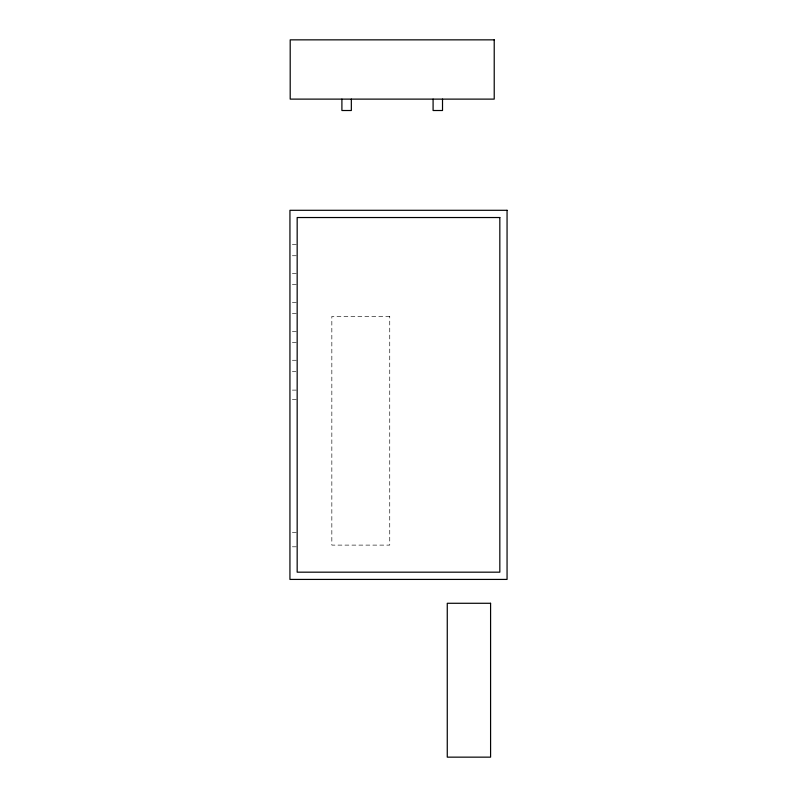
<?xml version="1.0" encoding="UTF-8"?>
<svg xmlns="http://www.w3.org/2000/svg" width="797" height="797" viewBox="0 0 797 797"><rect width="100%" height="100%" fill="white"/><g stroke="black" fill="none" stroke-linecap="round" stroke-linejoin="round"><path stroke-width="0.6" stroke-dasharray="3.98 2.99" d="M292.35 244.46L297.171 244.46M292.35 255.747L297.171 255.747M292.35 273.411L297.171 273.411M292.35 284.698L297.171 284.698M292.35 302.362L297.171 302.362M292.35 313.649L297.171 313.649M292.35 331.323L297.171 331.323M292.35 342.59L297.171 342.59M292.35 360.264L297.171 360.264M292.35 371.551L295.966 371.551M292.35 390.112L297.171 390.112M292.35 399.596L297.171 399.596M292.35 532.416L297.171 532.416M292.35 546.802L297.171 546.802M389.743 316.399L331.841 316.399L331.841 545.108L389.743 545.108L389.743 316.399"/><path stroke-width="1.2" d="M442.514 99.117L442.514 110.514L433.09 110.514L433.09 99.117M351.338 99.117L351.338 110.514L341.903 110.514L341.903 99.117M494.22 39.85L290.198 39.85L290.198 99.117L494.22 99.117L494.22 39.85M507.061 210.298L289.939 210.298L289.939 579.419L507.061 579.419L507.061 210.298M499.829 217.531L297.171 217.531L297.171 572.176L499.829 572.176L499.829 217.531M490.583 603.279L447.266 603.279L447.266 757.15L490.583 757.15L490.583 603.279"/></g></svg>
